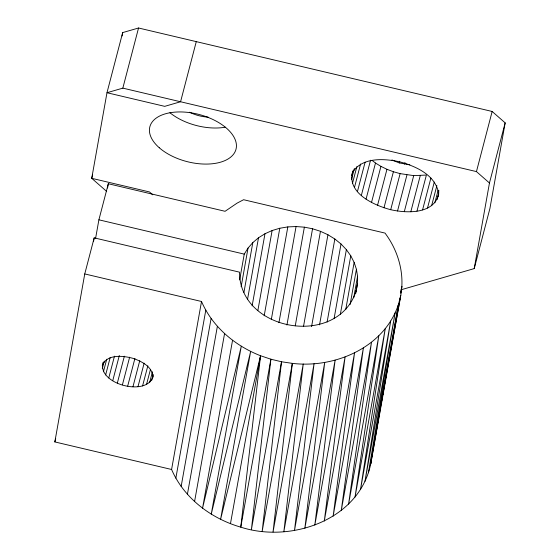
<?xml version="1.0" encoding="UTF-8"?>
<svg xmlns="http://www.w3.org/2000/svg" width="560" height="560" viewBox="0 0 560 560"><rect width="100%" height="100%" fill="white"/><g stroke="black" fill="none" stroke-linecap="round" stroke-linejoin="round"><path stroke-width="0.84" d="M356.034 291.879L357.525 283.283L357.553 276.276L356.419 269.269L354.144 262.409L350.77 255.822L346.367 249.655L341.019 244.006L334.838 239.008L327.936 234.745L320.46 231.315L312.55 228.767L304.367 227.171L296.065 226.548L287.819 226.905L279.783 228.249L272.118 230.545L264.978 233.744L258.503 237.79L252.812 242.599L248.031 248.08L244.251 254.128L239.659 279.888M438.718 194.25C433.636 214.382 406.812 213.318 390.705 209.706C374.038 205.331 346.304 193.032 352.772 171.29M438.277 195.93L438.851 190.372M356.335 290.157C338.933 348.096 239.449 332.031 239.54 272.167L94.185 237.853L84.756 273.931L201.516 301.49C212.457 326.893 235.095 345.856 260.561 355.74L240.765 527.149C291.053 543.389 359.156 520.016 370.727 463.918L400.743 295.456C404.852 273.602 398.244 250.712 385.014 233.093L243.6 199.717L237.048 203.154L225.071 211.295L108.318 183.743L98.896 219.814L95.529 238.707M371.371 458.976L370.727 463.918L398.482 304.339L400.743 295.456L383.383 391.44M371.588 457.324L371.805 455.679M122.073 36.015L122.682 32.592L138.544 28L492.156 111.468L505.162 122.871L489.916 208.474L474.215 268.597L401.17 289.751M232.561 340.27L202.545 508.2L241.29 346.22L211.253 514.143L250.663 351.4L220.598 519.323L260.561 355.74L270.886 359.212L240.765 527.149C211.155 518.574 183.988 498.246 171.591 469.483L54.838 441.924L84.756 273.931M93.569 241.29L94.185 237.853M107.555 188.027L108.318 183.743M171.591 469.483L201.516 301.49M175.854 478.149L205.793 310.17M241.15 286.72L248.031 248.08M243.943 292.404L252.812 242.599M247.492 299.607L258.503 237.79M252.133 305.865L264.978 233.744M257.894 310.394L272.118 230.545M264.18 315.826L279.783 228.249M271.299 319.634L287.819 226.905M278.936 322.707L296.065 226.548M286.93 325.052L304.367 227.171M295.267 325.794L312.55 228.767M303.485 326.62L320.46 231.315M311.57 326.62L327.936 234.745M319.543 324.87L334.838 239.008M327.103 322.14L341.019 244.006M334.131 318.339L346.367 249.655M340.368 314.209L350.77 255.822M345.73 309.631L354.144 262.409M350.147 304.472L356.419 269.269M353.731 297.738L357.553 276.276M355.691 293.587L357.525 283.283M373.744 444.542L374.052 442.82L373.772 444.57M375.424 435.085L375.732 433.363M377.111 425.628L377.412 423.906M388.878 359.436L389.179 357.721M400.645 293.244L401.87 286.37L400.743 292.362M474.215 268.597L489.461 183.001L505.162 122.871M181.153 486.437L211.099 318.479M187.411 494.27L217.378 326.319M194.572 501.55L224.56 333.613M230.468 523.67L260.561 355.74M374.857 438.571L375.165 436.856M375.48 435.148L375.788 433.433M376.565 429.149L376.873 427.434M377.181 425.719L377.958 421.435M378.266 419.72L378.574 418.005M379.351 413.721L379.659 412.006M379.974 410.291L380.282 408.576M381.059 404.292L381.367 402.577M381.675 400.869L382.452 396.578M382.76 394.87L383.075 393.155M122.682 32.592L106.981 92.722L91.728 178.318L106.694 191.436M92.603 174.979L91.728 178.318L149.464 191.947L152.74 194.817M196.273 41.629L180.572 101.752L164.71 106.351L106.981 92.722L122.836 88.13L138.544 28M54.838 441.924L55.706 438.585M153.23 375.837C147.861 397.628 96.327 384.055 103.152 362.236M102.305 368.634L104.279 361.081M103.439 371.805L106.729 359.219M105.63 374.962L110.229 357.343M108.773 377.972L114.471 356.153M112.742 380.695L119.315 355.53M117.355 383.026L124.369 356.181M122.409 384.853L129.64 357.168M127.687 386.099L134.925 358.414M132.965 386.715L139.755 360.703M137.998 386.659L144.137 363.167M142.576 385.952L147.84 365.813M146.496 384.608L150.444 369.509M149.59 382.697L152.439 371.791M151.718 380.296L153.251 374.423M351.68 175.49L353.318 170.184M351.54 179.368L354.389 168.462M352.478 183.407L356.86 166.621M354.459 187.495L360.591 164.003M357.434 191.548L365.106 162.183M361.34 195.454L370.538 160.216M366.065 199.115L375.494 163.037L372.113 160.419M371.511 202.454L380.933 166.376L375.494 163.037M377.531 205.373L386.953 169.295L380.933 166.376M383.978 207.816L393.407 171.738L386.953 169.295M409.836 164.787L399.28 162.932L399.714 161.273M390.705 209.706L400.127 173.628L413.714 175.616L426.391 175.056L416.969 211.134M404.558 164.178L404.992 162.519M397.53 211.008L406.952 174.937M404.292 211.694L413.714 175.616M410.823 211.729L420.252 175.658M422.569 209.902L430.899 178.024M427.497 208.082L434.287 182.077M431.62 205.709L436.877 185.577M434.84 202.846L438.123 190.26M437.073 199.556L438.83 192.843M489.461 183.001L476.455 171.598L492.156 111.468M102.27 365.596C106.764 353.941 122.822 355.628 132.65 358.253C141.351 361.144 153.076 366.835 152.789 377.517M352.877 171.857C362.768 157.101 383.908 158.571 399.252 161.707C415.114 165.977 434.497 174.335 438.41 192.052M122.836 88.13L476.455 171.598M98.896 219.814L244.251 254.128M393.407 171.738L400.127 173.628M399.28 162.932L391.916 159.936M208.082 117.11A25.97 14.189 14.6 0 1 189.637 112.224M225.302 127.197A44.52 24.325 14.6 0 1 169.925 112.721M270.886 359.212L251.37 529.711L281.519 361.76L270.886 359.212M281.519 361.76L262.164 531.335L292.334 363.37C335.034 368.515 384.349 347.417 398.482 304.339L368.417 472.766L395.115 312.907L365.001 481.299L390.677 321.076L360.528 489.426L385.217 328.748L355.033 497.063L378.798 335.839L348.593 504.112L371.49 342.279L341.264 510.51L363.37 347.984L333.13 516.173L354.536 352.898L324.289 521.052L345.079 356.965L314.832 525.077L335.111 360.143L304.871 528.22L324.73 362.39L294.504 530.432L314.062 363.685L283.85 531.699L303.226 364.007L273.035 532L292.334 363.37L281.519 361.76M159.271 147.756A44.52 24.325 14.6 0 0 233.632 154.098A44.52 24.325 14.6 0 0 185.836 112.189A44.52 24.325 14.6 0 0 159.271 147.756"/></g></svg>
